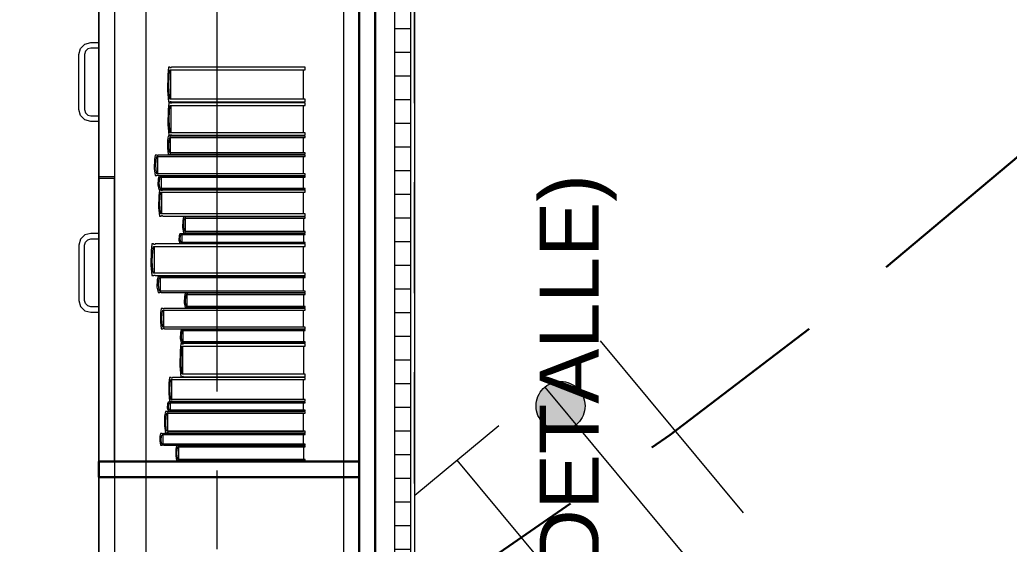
# Model space of a CAD drawing. Header units: inches. Extents: x -19 to 5698, y -728 to 92.
# Drawn here: x 129.57 to 130.823, y 14.856 to 15.521 of the extents above; entities that cross this region are included whole.
import ezdxf

# ---------------------------------------------------------------- set-up
doc = ezdxf.new("R2010")
doc.units = ezdxf.units.IN
doc.header["$MEASUREMENT"] = 0
doc.set_wipeout_variables(frame=1)
for name, pattern in [('HIDDEN', [0.375, 0.25, -0.125]), ('Hidden Line', [0.195611, 0.141111, -0.0545]), ('Punto & Raya', [0.65, 0.5, -0.075, 0, -0.075]), ('RAYITAS', [0.375, 0.25, -0.125]), ('Wipeout_Contour', [1, 0, -1])]:
    doc.linetypes.add(name, pattern=pattern)
doc.layers.get('0').update_dxf_attribs({"color": 61})
for name, color, linetype, lineweight in [('00 conduct tomacorr', 120, 'HIDDEN', 30), ('T-TECHO-E', 150, 'Continuous', 20), ('TOMACORRIENTE', 22, 'RAYITAS', 9)]:
    doc.layers.add(name, color=color, linetype=linetype, lineweight=lineweight)
for name, color, linetype in [('02 _ ARQ _ ALB _ Ejes Generales', 251, 'Continuous'), ('02 _ ARQ _ ZON _ Espacio.3D', 7, 'Continuous'), ('08 _ STR _ EXT _ 09 Vigas', 251, 'Continuous'), ('Acabado - Muros', 7, 'Continuous'), ('Interior - Mobiliario', 7, 'Continuous'), ('Notas - Etiquetas', 7, 'Continuous')]:
    doc.layers.add(name, color=color, linetype=linetype)
doc.styles.add('Estilo_Generado_4', font='swisse.ttf')
doc.dimstyles.new('Estilo_Generado__8', dxfattribs={"dimtxt": 0.18, "dimasz": 0.0912, "dimexe": 0.18, "dimexo": 0.0625, "dimgap": 0, "dimtad": 0, "dimtih": 1, "dimtoh": 1, "dimdec": 4, "dimzin": 0, "dimdsep": 46, "dimcen": 0.09, "dimadec": 0, "dimazin": 0, "dimtfac": 1, "dimtdec": 4, "dimtmove": 0, "dimatfit": 3, "dimldrblk": 'ARROWHEAD_5', "dimfxl": 1, "dimtolj": 1, "dimtzin": 0, "dimarcsym": 0})

# ---------------------------------------------------------------- blocks, each defined once
blk = doc.blocks.new('ARROWHEAD_5')
at = {"linetype": 'Continuous', "lineweight": 0}
blk.add_hatch(color=0, dxfattribs=at).paths.add_polyline_path([(-1, 0.2679), (0, 0), (-1, -0.2679)])
at = {"color": 0, "linetype": 'Continuous', "lineweight": 0}
blk.add_line((0, 0), (-1, 0), dxfattribs=at)
blk = doc.blocks.new('a')
at = {"layer": 'TOMACORRIENTE', "ltscale": 0.05}
h = blk.add_hatch(color=4, dxfattribs=at)
edge = h.paths.add_edge_path()
edge.add_arc((0, 0.0752), 0.02106, 0, 360)
at = {"layer": 'TOMACORRIENTE', "color": 4}
for p, q in [((-0.14553, 0.09625), (-0.0515, 0.09625)), ((-0.09851, 0.09625), (-0.09851, -0.09657)), ((0, 0.09625), (0, -0.09625)), ((0.06232, -0.09625), (0.06232, 0.09625))]:
    blk.add_line(p, q, dxfattribs=at)
blk.add_circle((0, 0.0752), 0.02106, dxfattribs=at)
blk = doc.blocks.new('CABLE 3FACE')
at = {"layer": 'T-TECHO-E', "rotation": 59.94170052614085}
blk.add_blockref('a', (0, 0), dxfattribs=at)

msp = doc.modelspace()

# ---------------------------------------------------------------- linework, layer by layer
at = {"layer": '00 conduct tomacorr'}
msp.add_arc((129.6106, 16.6556), 2.3284, 282.8206, 359.8631, dxfattribs=at)
at = {"layer": '02 _ ARQ _ ZON _ Espacio.3D', "color": 254, "linetype": 'Continuous', "lineweight": 0, "flags": 128}
msp.add_lwpolyline([(122.62, 8.1), (123.07, 8.1), (123.07, 7.7), (124.5795, 7.6999), (124.5795, 7.2), (129.37, 7.2), (129.37, 7.7), (129.57, 7.7), (129.57, 8.1), (130.07, 8.1), (130.07, 16.5), (129.57, 16.5), (129.57, 17.35), (129.37, 17.35), (123.27, 17.35), (123.07, 17.35), (123.07, 16.5), (122.62, 16.5)], close=True, dxfattribs=at)
msp.add_lwpolyline([(136.57, 16.9), (135.97, 16.9), (135.97, 17.35), (130.07, 17.35), (130.07, 16.9), (130.07, 7.7), (130.27, 7.7), (130.27, 7.2), (129.77, 7.2), (129.77, 3.7271), (130.6199, 3.7271), (130.6224, 4.6516), (130.7699, 4.6516), (130.7699, 4.2489), (135.8699, 4.2489), (135.8699, 4.6516), (136.0199, 4.6516), (136.0199, 3.7271), (136.87, 3.7271)], dxfattribs=at)
at = {"layer": 'Interior - Mobiliario', "color": 175, "linetype": 'Continuous', "lineweight": 13}
for p, q in [((129.67, 15.6814), (129.67, 15.3224)), ((129.69, 15.6814), (129.69, 14.2214)), ((129.69, 15.6814), (129.69, 15.3224)), ((130, 14.2214), (130, 15.6814)), ((129.6525, 15.4904), (129.66, 15.4924)), ((129.66, 15.4924), (129.67, 15.4924)), ((129.67, 15.4924), (129.67, 15.4854)), ((129.645, 15.4774), (129.647, 15.4849)), ((129.647, 15.4849), (129.6525, 15.4904)), ((129.6531, 15.4814), (129.652, 15.4774)), ((129.656, 15.4843), (129.6531, 15.4814)), ((129.66, 15.4854), (129.656, 15.4843)), ((129.67, 15.4854), (129.66, 15.4854)), ((129.645, 15.4074), (129.645, 15.4774)), ((129.652, 15.4774), (129.652, 15.4074)), ((129.7584, 15.4611), (129.7574, 15.4515)), ((129.7602, 15.4611), (129.7584, 15.4611)), ((129.7593, 15.451), (129.7601, 15.4576)), ((129.7601, 15.4576), (129.9313, 15.4576)), ((129.7603, 15.461), (129.7602, 15.4611)), ((129.7606, 15.4607), (129.7603, 15.461)), ((129.7608, 15.4605), (129.7606, 15.4607)), ((129.761, 15.4604), (129.7608, 15.4605)), ((129.7613, 15.4604), (129.761, 15.4604)), ((129.761, 15.4576), (129.761, 15.4205)), ((129.7615, 15.4605), (129.7613, 15.4604)), ((129.7618, 15.4607), (129.7615, 15.4605)), ((129.762, 15.4609), (129.7618, 15.4607)), ((129.7622, 15.4611), (129.762, 15.4609)), ((129.9313, 15.4611), (129.7622, 15.4611)), ((129.9296, 15.4205), (129.9296, 15.4576)), ((129.9313, 15.4576), (129.9313, 15.4611)), ((129.7574, 15.4515), (129.7572, 15.4317)), ((129.7589, 15.4374), (129.7593, 15.451)), ((129.7572, 15.4317), (129.7584, 15.417)), ((129.7596, 15.4238), (129.7589, 15.4374)), ((129.7584, 15.417), (129.7602, 15.417)), ((129.7601, 15.4205), (129.7596, 15.4238)), ((129.9313, 15.4205), (129.7601, 15.4205)), ((129.7602, 15.417), (129.7604, 15.4172)), ((129.7604, 15.4172), (129.7606, 15.4175)), ((129.7606, 15.4175), (129.7608, 15.4176)), ((129.7608, 15.4176), (129.7611, 15.4177)), ((129.7611, 15.4177), (129.7614, 15.4177)), ((129.7614, 15.4177), (129.7616, 15.4176)), ((129.7616, 15.4176), (129.7618, 15.4174)), ((129.7618, 15.4174), (129.7621, 15.4171)), ((129.7621, 15.4171), (129.7622, 15.417)), ((129.7622, 15.417), (129.9313, 15.417)), ((129.9313, 15.417), (129.9313, 15.4205)), ((129.647, 15.3999), (129.645, 15.4074)), ((129.652, 15.4074), (129.6531, 15.4034)), ((129.7578, 15.4069), (129.7575, 15.3885)), ((129.7587, 15.416), (129.7578, 15.4069)), ((129.7606, 15.416), (129.7587, 15.416)), ((129.7592, 15.3938), (129.7596, 15.4065)), ((129.7596, 15.4065), (129.7604, 15.4127)), ((129.7604, 15.4127), (129.9313, 15.4127)), ((129.7607, 15.4158), (129.7606, 15.416)), ((129.7609, 15.4156), (129.7607, 15.4158)), ((129.7611, 15.4154), (129.7609, 15.4156)), ((129.7614, 15.4153), (129.7611, 15.4154)), ((129.7613, 15.4127), (129.7613, 15.3781)), ((129.7616, 15.4153), (129.7614, 15.4153)), ((129.7619, 15.4153), (129.7616, 15.4153)), ((129.7621, 15.4155), (129.7619, 15.4153)), ((129.7624, 15.4157), (129.7621, 15.4155)), ((129.7625, 15.416), (129.7624, 15.4157)), ((129.9313, 15.416), (129.7625, 15.416)), ((129.9296, 15.3781), (129.9296, 15.4127)), ((129.9313, 15.4127), (129.9313, 15.416)), ((129.6525, 15.3944), (129.647, 15.3999)), ((129.66, 15.3924), (129.6525, 15.3944)), ((129.6531, 15.4034), (129.656, 15.4005)), ((129.656, 15.4005), (129.66, 15.3994)), ((129.66, 15.3994), (129.67, 15.3994)), ((129.67, 15.3924), (129.66, 15.3924)), ((129.67, 15.3994), (129.67, 15.3924)), ((129.7599, 15.3812), (129.7592, 15.3938)), ((129.7575, 15.3885), (129.7587, 15.3748)), ((129.7604, 15.3781), (129.7599, 15.3812)), ((129.7572, 15.3687), (129.757, 15.3584)), ((129.7581, 15.3738), (129.7572, 15.3687)), ((129.76, 15.3738), (129.7581, 15.3738)), ((129.7586, 15.3614), (129.7591, 15.3685)), ((129.7587, 15.3748), (129.7606, 15.3748)), ((129.7591, 15.3685), (129.7599, 15.372)), ((129.7599, 15.372), (129.9313, 15.372)), ((129.7601, 15.3737), (129.76, 15.3738)), ((129.7603, 15.3736), (129.7601, 15.3737)), ((129.7606, 15.3735), (129.7603, 15.3736)), ((129.9313, 15.3781), (129.7604, 15.3781)), ((129.7606, 15.3748), (129.7607, 15.375)), ((129.7608, 15.3734), (129.7606, 15.3735)), ((129.7607, 15.375), (129.7609, 15.3753)), ((129.7607, 15.372), (129.7607, 15.3526)), ((129.7611, 15.3734), (129.7608, 15.3734)), ((129.7609, 15.3753), (129.7612, 15.3754)), ((129.7613, 15.3735), (129.7611, 15.3734)), ((129.7612, 15.3754), (129.7614, 15.3755)), ((129.7616, 15.3735), (129.7613, 15.3735)), ((129.7614, 15.3755), (129.7617, 15.3755)), ((129.7618, 15.3737), (129.7616, 15.3735)), ((129.7617, 15.3755), (129.7619, 15.3754)), ((129.7619, 15.3738), (129.7618, 15.3737)), ((129.7619, 15.3754), (129.7622, 15.3752)), ((129.9313, 15.3738), (129.7619, 15.3738)), ((129.7622, 15.3752), (129.7624, 15.375)), ((129.7624, 15.375), (129.7625, 15.3748)), ((129.7625, 15.3748), (129.9313, 15.3748)), ((129.9296, 15.3526), (129.9296, 15.372)), ((129.9313, 15.3748), (129.9313, 15.3781)), ((129.9313, 15.372), (129.9313, 15.3738)), ((129.757, 15.3584), (129.7581, 15.3507)), ((129.7593, 15.3543), (129.7586, 15.3614)), ((129.7599, 15.3526), (129.7593, 15.3543)), ((129.7406, 15.3441), (129.7404, 15.3326)), ((129.7416, 15.3497), (129.7406, 15.3441)), ((129.7437, 15.3497), (129.7416, 15.3497)), ((129.7422, 15.3359), (129.7427, 15.3438)), ((129.7427, 15.3438), (129.7435, 15.3477)), ((129.7435, 15.3477), (129.9313, 15.3477)), ((129.7438, 15.3496), (129.7437, 15.3497)), ((129.744, 15.3495), (129.7438, 15.3496)), ((129.7443, 15.3493), (129.744, 15.3495)), ((129.7446, 15.3493), (129.7443, 15.3493)), ((129.7445, 15.3477), (129.7445, 15.326)), ((129.7448, 15.3493), (129.7446, 15.3493)), ((129.7451, 15.3493), (129.7448, 15.3493)), ((129.7454, 15.3494), (129.7451, 15.3493)), ((129.7456, 15.3496), (129.7454, 15.3494)), ((129.7458, 15.3497), (129.7456, 15.3496)), ((129.9313, 15.3497), (129.7458, 15.3497)), ((129.7581, 15.3507), (129.76, 15.3507)), ((129.9313, 15.3526), (129.7599, 15.3526)), ((129.76, 15.3507), (129.7601, 15.3508)), ((129.7601, 15.3508), (129.7604, 15.351)), ((129.7604, 15.351), (129.7606, 15.3511)), ((129.7606, 15.3511), (129.7609, 15.3511)), ((129.7609, 15.3511), (129.7611, 15.3511)), ((129.7611, 15.3511), (129.7614, 15.351)), ((129.7614, 15.351), (129.7616, 15.3509)), ((129.7616, 15.3509), (129.7618, 15.3508)), ((129.7618, 15.3508), (129.7619, 15.3507)), ((129.7619, 15.3507), (129.9313, 15.3507)), ((129.9294, 15.326), (129.9294, 15.3477)), ((129.9313, 15.3507), (129.9313, 15.3526)), ((129.9313, 15.3477), (129.9313, 15.3497)), ((129.7404, 15.3326), (129.7416, 15.324)), ((129.743, 15.328), (129.7422, 15.3359)), ((129.67, 15.3224), (129.69, 15.3224)), ((129.67, 15.3204), (129.69, 15.3204)), ((129.7416, 15.324), (129.7437, 15.324)), ((129.7435, 15.326), (129.743, 15.328)), ((129.9313, 15.326), (129.7435, 15.326)), ((129.7437, 15.324), (129.7438, 15.3241)), ((129.7438, 15.3241), (129.7441, 15.3243)), ((129.7441, 15.3243), (129.7444, 15.3244)), ((129.7444, 15.3244), (129.7446, 15.3244)), ((129.7446, 15.3244), (129.7449, 15.3244)), ((129.7449, 15.3244), (129.7452, 15.3243)), ((129.7452, 15.3193), (129.7449, 15.3118)), ((129.7452, 15.3243), (129.7454, 15.3242)), ((129.7462, 15.323), (129.7452, 15.3193)), ((129.7454, 15.3242), (129.7457, 15.3241)), ((129.7457, 15.3241), (129.7458, 15.324)), ((129.7458, 15.324), (129.9313, 15.324)), ((129.7482, 15.323), (129.7462, 15.323)), ((129.7467, 15.314), (129.7472, 15.3191)), ((129.7472, 15.3191), (129.748, 15.3216)), ((129.748, 15.3216), (129.9313, 15.3216)), ((129.7483, 15.3229), (129.7482, 15.323)), ((129.7485, 15.3228), (129.7483, 15.3229)), ((129.7488, 15.3227), (129.7485, 15.3228)), ((129.749, 15.3227), (129.7488, 15.3227)), ((129.7489, 15.3216), (129.7489, 15.3075)), ((129.7493, 15.3227), (129.749, 15.3227)), ((129.7496, 15.3227), (129.7493, 15.3227)), ((129.7498, 15.3228), (129.7496, 15.3227)), ((129.7501, 15.3229), (129.7498, 15.3228)), ((129.7502, 15.323), (129.7501, 15.3229)), ((129.9313, 15.323), (129.7502, 15.323)), ((129.9295, 15.3075), (129.9295, 15.3216)), ((129.9313, 15.324), (129.9313, 15.326)), ((129.9313, 15.3216), (129.9313, 15.323)), ((129.7449, 15.3118), (129.7462, 15.3062)), ((129.747, 15.3052), (129.746, 15.298)), ((129.7462, 15.3062), (129.7482, 15.3062)), ((129.7475, 15.3088), (129.7467, 15.314)), ((129.749, 15.3052), (129.747, 15.3052)), ((129.748, 15.3075), (129.7475, 15.3088)), ((129.9313, 15.3075), (129.748, 15.3075)), ((129.7482, 15.3062), (129.7483, 15.3063)), ((129.7483, 15.3063), (129.7486, 15.3064)), ((129.7486, 15.3064), (129.7488, 15.3065)), ((129.7488, 15.3065), (129.7491, 15.3065)), ((129.7491, 15.3051), (129.749, 15.3052)), ((129.7491, 15.3065), (129.7494, 15.3065)), ((129.7493, 15.3049), (129.7491, 15.3051)), ((129.7496, 15.3047), (129.7493, 15.3049)), ((129.7494, 15.3065), (129.7496, 15.3064)), ((129.7496, 15.3064), (129.7499, 15.3064)), ((129.7498, 15.3047), (129.7496, 15.3047)), ((129.7501, 15.3047), (129.7498, 15.3047)), ((129.7499, 15.3064), (129.7501, 15.3063)), ((129.7501, 15.3063), (129.7502, 15.3062)), ((129.7504, 15.3047), (129.7501, 15.3047)), ((129.7502, 15.3062), (129.9313, 15.3062)), ((129.7506, 15.3048), (129.7504, 15.3047)), ((129.7509, 15.305), (129.7506, 15.3048)), ((129.751, 15.3052), (129.7509, 15.305)), ((129.9313, 15.3052), (129.751, 15.3052)), ((129.9313, 15.3062), (129.9313, 15.3075)), ((129.9313, 15.3026), (129.9313, 15.3052)), ((129.746, 15.298), (129.7457, 15.2833)), ((129.7475, 15.2876), (129.748, 15.2977)), ((129.748, 15.2977), (129.7488, 15.3026)), ((129.7488, 15.3026), (129.9313, 15.3026)), ((129.7497, 15.3026), (129.7497, 15.275)), ((129.9295, 15.275), (129.9295, 15.3026)), ((129.7457, 15.2833), (129.747, 15.2724)), ((129.7483, 15.2775), (129.7475, 15.2876)), ((129.747, 15.2724), (129.749, 15.2724)), ((129.7488, 15.275), (129.7483, 15.2775)), ((129.9313, 15.275), (129.7488, 15.275)), ((129.749, 15.2724), (129.7491, 15.2726)), ((129.7491, 15.2726), (129.7494, 15.2728)), ((129.7494, 15.2728), (129.7496, 15.2729)), ((129.7496, 15.2729), (129.7499, 15.273)), ((129.7499, 15.273), (129.7502, 15.2729)), ((129.7502, 15.2729), (129.7504, 15.2729)), ((129.7504, 15.2729), (129.7507, 15.2727)), ((129.7507, 15.2727), (129.7509, 15.2725)), ((129.7509, 15.2725), (129.751, 15.2724)), ((129.751, 15.2724), (129.9313, 15.2724)), ((129.7764, 15.2669), (129.7762, 15.2578)), ((129.7772, 15.2714), (129.7764, 15.2669)), ((129.7789, 15.2714), (129.7772, 15.2714)), ((129.7777, 15.2605), (129.778, 15.2667)), ((129.778, 15.2667), (129.7788, 15.2698)), ((129.7788, 15.2698), (129.9313, 15.2698)), ((129.779, 15.2713), (129.7789, 15.2714)), ((129.7792, 15.2712), (129.779, 15.2713)), ((129.7794, 15.2711), (129.7792, 15.2712)), ((129.7796, 15.2711), (129.7794, 15.2711)), ((129.7795, 15.2698), (129.7795, 15.2527)), ((129.7798, 15.2711), (129.7796, 15.2711)), ((129.7801, 15.2711), (129.7798, 15.2711)), ((129.7803, 15.2712), (129.7801, 15.2711)), ((129.7805, 15.2713), (129.7803, 15.2712)), ((129.7806, 15.2714), (129.7805, 15.2713)), ((129.9313, 15.2714), (129.7806, 15.2714)), ((129.9298, 15.2527), (129.9298, 15.2698)), ((129.9313, 15.2724), (129.9313, 15.275)), ((129.9313, 15.2698), (129.9313, 15.2714)), ((129.7762, 15.2578), (129.7772, 15.251)), ((129.7783, 15.2542), (129.7777, 15.2605)), ((129.7788, 15.2527), (129.7783, 15.2542)), ((129.647, 15.2429), (129.645, 15.2354)), ((129.6525, 15.2484), (129.647, 15.2429)), ((129.66, 15.2504), (129.6525, 15.2484)), ((129.6531, 15.2394), (129.656, 15.2423)), ((129.656, 15.2423), (129.66, 15.2434)), ((129.67, 15.2504), (129.66, 15.2504)), ((129.66, 15.2434), (129.67, 15.2434)), ((129.67, 15.2434), (129.67, 15.2504)), ((129.7718, 15.2474), (129.7716, 15.242)), ((129.7716, 15.242), (129.7727, 15.238)), ((129.7727, 15.25), (129.7718, 15.2474)), ((129.7744, 15.25), (129.7727, 15.25)), ((129.7732, 15.2436), (129.7736, 15.2473)), ((129.7738, 15.2399), (129.7732, 15.2436)), ((129.7736, 15.2473), (129.7743, 15.2491)), ((129.7743, 15.2491), (129.9313, 15.2491)), ((129.7745, 15.25), (129.7744, 15.25)), ((129.7747, 15.2499), (129.7745, 15.25)), ((129.7749, 15.2499), (129.7747, 15.2499)), ((129.7752, 15.2498), (129.7749, 15.2499)), ((129.7751, 15.2491), (129.7751, 15.239)), ((129.7754, 15.2498), (129.7752, 15.2498)), ((129.7756, 15.2498), (129.7754, 15.2498)), ((129.7758, 15.2499), (129.7756, 15.2498)), ((129.776, 15.25), (129.7758, 15.2499)), ((129.7762, 15.25), (129.776, 15.25)), ((129.9313, 15.25), (129.7762, 15.25)), ((129.7772, 15.251), (129.7789, 15.251)), ((129.9313, 15.2527), (129.7788, 15.2527)), ((129.7789, 15.251), (129.779, 15.2511)), ((129.779, 15.2511), (129.7792, 15.2513)), ((129.7792, 15.2513), (129.7794, 15.2513)), ((129.7794, 15.2513), (129.7797, 15.2514)), ((129.7797, 15.2514), (129.7799, 15.2514)), ((129.7799, 15.2514), (129.7801, 15.2513)), ((129.7801, 15.2513), (129.7803, 15.2512)), ((129.7803, 15.2512), (129.7805, 15.2511)), ((129.7805, 15.2511), (129.7806, 15.251)), ((129.7806, 15.251), (129.9313, 15.251)), ((129.9297, 15.239), (129.9297, 15.2491)), ((129.9313, 15.251), (129.9313, 15.2527)), ((129.9313, 15.2491), (129.9313, 15.25)), ((129.645, 15.2354), (129.645, 15.1654)), ((129.652, 15.2354), (129.6531, 15.2394)), ((129.652, 15.1654), (129.652, 15.2354)), ((129.7373, 15.237), (129.7363, 15.2282)), ((129.7394, 15.237), (129.7373, 15.237)), ((129.7384, 15.2278), (129.7393, 15.2338)), ((129.7393, 15.2338), (129.9313, 15.2338)), ((129.7395, 15.2368), (129.7394, 15.237)), ((129.7398, 15.2366), (129.7395, 15.2368)), ((129.74, 15.2364), (129.7398, 15.2366)), ((129.7403, 15.2363), (129.74, 15.2364)), ((129.7402, 15.2338), (129.7402, 15.2001)), ((129.7406, 15.2363), (129.7403, 15.2363)), ((129.7409, 15.2364), (129.7406, 15.2363)), ((129.7412, 15.2365), (129.7409, 15.2364)), ((129.7414, 15.2368), (129.7412, 15.2365)), ((129.7416, 15.237), (129.7414, 15.2368)), ((129.9313, 15.237), (129.7416, 15.237)), ((129.7727, 15.238), (129.7744, 15.238)), ((129.7743, 15.239), (129.7738, 15.2399)), ((129.9313, 15.239), (129.7743, 15.239)), ((129.7744, 15.238), (129.7746, 15.2381)), ((129.7746, 15.2381), (129.7748, 15.2381)), ((129.7748, 15.2381), (129.775, 15.2382)), ((129.775, 15.2382), (129.7752, 15.2382)), ((129.7752, 15.2382), (129.7754, 15.2382)), ((129.7754, 15.2382), (129.7757, 15.2382)), ((129.7757, 15.2382), (129.7759, 15.2381)), ((129.7759, 15.2381), (129.7761, 15.238)), ((129.7761, 15.238), (129.7762, 15.238)), ((129.7762, 15.238), (129.9313, 15.238)), ((129.9294, 15.2001), (129.9294, 15.2338)), ((129.9313, 15.238), (129.9313, 15.239)), ((129.9313, 15.2338), (129.9313, 15.237)), ((129.7363, 15.2282), (129.736, 15.2103)), ((129.7379, 15.2155), (129.7384, 15.2278)), ((129.736, 15.2103), (129.7373, 15.1969)), ((129.7387, 15.2032), (129.7379, 15.2155)), ((129.7373, 15.1969), (129.7394, 15.1969)), ((129.7393, 15.2001), (129.7387, 15.2032)), ((129.9313, 15.2001), (129.7393, 15.2001)), ((129.7394, 15.1969), (129.7396, 15.1971)), ((129.7396, 15.1971), (129.7398, 15.1974)), ((129.7398, 15.1974), (129.7401, 15.1975)), ((129.7401, 15.1975), (129.7404, 15.1976)), ((129.7404, 15.1976), (129.7407, 15.1976)), ((129.7407, 15.1976), (129.741, 15.1975)), ((129.741, 15.1975), (129.7412, 15.1973)), ((129.7412, 15.1973), (129.7415, 15.1971)), ((129.7415, 15.1971), (129.7416, 15.1969)), ((129.7416, 15.1969), (129.9313, 15.1969)), ((129.7441, 15.1914), (129.7438, 15.1823)), ((129.7451, 15.1959), (129.7441, 15.1914)), ((129.7471, 15.1959), (129.7451, 15.1959)), ((129.7456, 15.1849), (129.7461, 15.1912)), ((129.7461, 15.1912), (129.7469, 15.1943)), ((129.7469, 15.1943), (129.9313, 15.1943)), ((129.7472, 15.1959), (129.7471, 15.1959)), ((129.7474, 15.1957), (129.7472, 15.1959)), ((129.7477, 15.1956), (129.7474, 15.1957)), ((129.748, 15.1956), (129.7477, 15.1956)), ((129.7479, 15.1943), (129.7479, 15.1771)), ((129.7482, 15.1956), (129.748, 15.1956)), ((129.7485, 15.1956), (129.7482, 15.1956)), ((129.7488, 15.1957), (129.7485, 15.1956)), ((129.749, 15.1958), (129.7488, 15.1957)), ((129.7492, 15.1959), (129.749, 15.1958)), ((129.9313, 15.1959), (129.7492, 15.1959)), ((129.9295, 15.1771), (129.9295, 15.1943)), ((129.9313, 15.1969), (129.9313, 15.2001)), ((129.9313, 15.1943), (129.9313, 15.1959)), ((129.7438, 15.1823), (129.7451, 15.1755)), ((129.7464, 15.1787), (129.7456, 15.1849)), ((129.7469, 15.1771), (129.7464, 15.1787)), ((129.7451, 15.1755), (129.7471, 15.1755)), ((129.9313, 15.1771), (129.7469, 15.1771)), ((129.7471, 15.1755), (129.7473, 15.1756)), ((129.7473, 15.1756), (129.7475, 15.1757)), ((129.7475, 15.1757), (129.7478, 15.1758)), ((129.7478, 15.1758), (129.748, 15.1758)), ((129.748, 15.1758), (129.7483, 15.1758)), ((129.7483, 15.1758), (129.7486, 15.1758)), ((129.7486, 15.1758), (129.7488, 15.1757)), ((129.7488, 15.1757), (129.7491, 15.1756)), ((129.7491, 15.1756), (129.7492, 15.1755)), ((129.7492, 15.1755), (129.9313, 15.1755)), ((129.7785, 15.1705), (129.7784, 15.1624)), ((129.7794, 15.1745), (129.7785, 15.1705)), ((129.781, 15.1745), (129.7794, 15.1745)), ((129.7798, 15.1647), (129.7802, 15.1703)), ((129.7802, 15.1703), (129.7809, 15.173)), ((129.7809, 15.173), (129.9313, 15.173)), ((129.7811, 15.1744), (129.781, 15.1745)), ((129.7813, 15.1743), (129.7811, 15.1744)), ((129.7815, 15.1742), (129.7813, 15.1743)), ((129.7817, 15.1742), (129.7815, 15.1742)), ((129.782, 15.1742), (129.7817, 15.1742)), ((129.7817, 15.173), (129.7817, 15.1577)), ((129.7822, 15.1742), (129.782, 15.1742)), ((129.7824, 15.1743), (129.7822, 15.1742)), ((129.7826, 15.1744), (129.7824, 15.1743)), ((129.7827, 15.1745), (129.7826, 15.1744)), ((129.9313, 15.1745), (129.7827, 15.1745)), ((129.9298, 15.1577), (129.9298, 15.173)), ((129.9313, 15.1755), (129.9313, 15.1771)), ((129.9313, 15.173), (129.9313, 15.1745)), ((129.645, 15.1654), (129.647, 15.1579)), ((129.647, 15.1579), (129.6525, 15.1524)), ((129.6531, 15.1614), (129.652, 15.1654)), ((129.656, 15.1585), (129.6531, 15.1614)), ((129.66, 15.1574), (129.656, 15.1585)), ((129.67, 15.1574), (129.66, 15.1574)), ((129.67, 15.1504), (129.67, 15.1574)), ((129.7493, 15.1553), (129.7483, 15.1497)), ((129.7513, 15.1553), (129.7493, 15.1553)), ((129.7514, 15.1552), (129.7513, 15.1553)), ((129.7516, 15.155), (129.7514, 15.1552)), ((129.7519, 15.1549), (129.7516, 15.155)), ((129.7522, 15.1549), (129.7519, 15.1549)), ((129.7524, 15.1549), (129.7522, 15.1549)), ((129.7527, 15.1549), (129.7524, 15.1549)), ((129.7529, 15.155), (129.7527, 15.1549)), ((129.7532, 15.1552), (129.7529, 15.155)), ((129.7533, 15.1553), (129.7532, 15.1552)), ((129.9313, 15.1553), (129.7533, 15.1553)), ((129.7784, 15.1624), (129.7794, 15.1563)), ((129.7794, 15.1563), (129.781, 15.1563)), ((129.7804, 15.1591), (129.7798, 15.1647)), ((129.7809, 15.1577), (129.7804, 15.1591)), ((129.9313, 15.1577), (129.7809, 15.1577)), ((129.781, 15.1563), (129.7811, 15.1564)), ((129.7811, 15.1564), (129.7813, 15.1565)), ((129.7813, 15.1565), (129.7816, 15.1566)), ((129.7816, 15.1566), (129.7818, 15.1566)), ((129.7818, 15.1566), (129.782, 15.1566)), ((129.782, 15.1566), (129.7822, 15.1565)), ((129.7822, 15.1565), (129.7824, 15.1565)), ((129.7824, 15.1565), (129.7826, 15.1564)), ((129.7826, 15.1564), (129.7827, 15.1563)), ((129.7827, 15.1563), (129.9313, 15.1563)), ((129.9313, 15.1563), (129.9313, 15.1577)), ((129.9313, 15.1532), (129.9313, 15.1553)), ((129.6525, 15.1524), (129.66, 15.1504)), ((129.66, 15.1504), (129.67, 15.1504)), ((129.7483, 15.1497), (129.7481, 15.1382)), ((129.7499, 15.1415), (129.7503, 15.1494)), ((129.7506, 15.1336), (129.7499, 15.1415)), ((129.7503, 15.1494), (129.7512, 15.1532)), ((129.7512, 15.1532), (129.9313, 15.1532)), ((129.7521, 15.1532), (129.7521, 15.1317)), ((129.9295, 15.1317), (129.9295, 15.1532)), ((129.7481, 15.1382), (129.7493, 15.1296)), ((129.7493, 15.1296), (129.7513, 15.1296)), ((129.7512, 15.1317), (129.7506, 15.1336)), ((129.9313, 15.1317), (129.7512, 15.1317)), ((129.7513, 15.1296), (129.7515, 15.1298)), ((129.7515, 15.1298), (129.7517, 15.1299)), ((129.7517, 15.1299), (129.752, 15.13)), ((129.752, 15.13), (129.7522, 15.1301)), ((129.7522, 15.1301), (129.7525, 15.1301)), ((129.7525, 15.1301), (129.7528, 15.13)), ((129.7528, 15.13), (129.753, 15.1299)), ((129.753, 15.1299), (129.7532, 15.1297)), ((129.7532, 15.1297), (129.7533, 15.1296)), ((129.7533, 15.1296), (129.9313, 15.1296)), ((129.7743, 15.1286), (129.7734, 15.1249)), ((129.776, 15.1286), (129.7743, 15.1286)), ((129.7761, 15.1286), (129.776, 15.1286)), ((129.7763, 15.1285), (129.7761, 15.1286)), ((129.7765, 15.1284), (129.7763, 15.1285)), ((129.7767, 15.1284), (129.7765, 15.1284)), ((129.7769, 15.1284), (129.7767, 15.1284)), ((129.7772, 15.1284), (129.7769, 15.1284)), ((129.7774, 15.1284), (129.7772, 15.1284)), ((129.7776, 15.1285), (129.7774, 15.1284)), ((129.7777, 15.1286), (129.7776, 15.1285)), ((129.9313, 15.1286), (129.7777, 15.1286)), ((129.9313, 15.1296), (129.9313, 15.1317)), ((129.9313, 15.1273), (129.9313, 15.1286)), ((129.7734, 15.1249), (129.7732, 15.1173)), ((129.7732, 15.1173), (129.7743, 15.1117)), ((129.7747, 15.1195), (129.7751, 15.1247)), ((129.7754, 15.1143), (129.7747, 15.1195)), ((129.7751, 15.1247), (129.7758, 15.1273)), ((129.7758, 15.1273), (129.9313, 15.1273)), ((129.7766, 15.1273), (129.7766, 15.113)), ((129.9298, 15.113), (129.9298, 15.1273)), ((129.7739, 15.1107), (129.773, 15.1014)), ((129.7756, 15.1107), (129.7739, 15.1107)), ((129.7743, 15.1117), (129.776, 15.1117)), ((129.7747, 15.101), (129.7755, 15.1073)), ((129.7758, 15.113), (129.7754, 15.1143)), ((129.7755, 15.1073), (129.9313, 15.1073)), ((129.7757, 15.1105), (129.7756, 15.1107)), ((129.7759, 15.1102), (129.7757, 15.1105)), ((129.9313, 15.113), (129.7758, 15.113)), ((129.7761, 15.1101), (129.7759, 15.1102)), ((129.776, 15.1117), (129.7761, 15.1117)), ((129.7761, 15.1117), (129.7763, 15.1118)), ((129.7763, 15.11), (129.7761, 15.1101)), ((129.7762, 15.1073), (129.7762, 15.0718)), ((129.7763, 15.1118), (129.7765, 15.1119)), ((129.7766, 15.11), (129.7763, 15.11)), ((129.7765, 15.1119), (129.7768, 15.1119)), ((129.7768, 15.11), (129.7766, 15.11)), ((129.7768, 15.1119), (129.777, 15.1119)), ((129.777, 15.1102), (129.7768, 15.11)), ((129.777, 15.1119), (129.7772, 15.1119)), ((129.7772, 15.1104), (129.777, 15.1102)), ((129.7772, 15.1119), (129.7774, 15.1118)), ((129.7773, 15.1107), (129.7772, 15.1104)), ((129.9313, 15.1107), (129.7773, 15.1107)), ((129.7774, 15.1118), (129.7776, 15.1117)), ((129.7776, 15.1117), (129.7777, 15.1117)), ((129.7777, 15.1117), (129.9313, 15.1117)), ((129.9298, 15.0718), (129.9298, 15.1073)), ((129.9313, 15.1117), (129.9313, 15.113)), ((129.9313, 15.1073), (129.9313, 15.1107)), ((129.773, 15.1014), (129.7728, 15.0825)), ((129.7743, 15.088), (129.7747, 15.101)), ((129.7728, 15.0825), (129.7739, 15.0685)), ((129.775, 15.075), (129.7743, 15.088)), ((129.7597, 15.0675), (129.7588, 15.0609)), ((129.7616, 15.0675), (129.7597, 15.0675)), ((129.7617, 15.0673), (129.7616, 15.0675)), ((129.7619, 15.0672), (129.7617, 15.0673)), ((129.7621, 15.067), (129.7619, 15.0672)), ((129.7624, 15.067), (129.7621, 15.067)), ((129.7626, 15.067), (129.7624, 15.067)), ((129.7629, 15.067), (129.7626, 15.067)), ((129.7631, 15.0671), (129.7629, 15.067)), ((129.7634, 15.0673), (129.7631, 15.0671)), ((129.7635, 15.0675), (129.7634, 15.0673)), ((129.9313, 15.0675), (129.7635, 15.0675)), ((129.7739, 15.0685), (129.7756, 15.0685)), ((129.7755, 15.0718), (129.775, 15.075)), ((129.9313, 15.0718), (129.7755, 15.0718)), ((129.7756, 15.0685), (129.7757, 15.0687)), ((129.7757, 15.0687), (129.7759, 15.0689)), ((129.7759, 15.0689), (129.7761, 15.0691)), ((129.7761, 15.0691), (129.7764, 15.0692)), ((129.7764, 15.0692), (129.7766, 15.0692)), ((129.7766, 15.0692), (129.7768, 15.0691)), ((129.7768, 15.0691), (129.7771, 15.0689)), ((129.7771, 15.0689), (129.7773, 15.0686)), ((129.7773, 15.0686), (129.7773, 15.0685)), ((129.7773, 15.0685), (129.9313, 15.0685)), ((129.9313, 15.0685), (129.9313, 15.0718)), ((129.9313, 15.0651), (129.9313, 15.0675)), ((129.7588, 15.0609), (129.7586, 15.0476)), ((129.7602, 15.0514), (129.7607, 15.0606)), ((129.7607, 15.0606), (129.7614, 15.0651)), ((129.7614, 15.0651), (129.9313, 15.0651)), ((129.7623, 15.0651), (129.7623, 15.04)), ((129.9296, 15.04), (129.9296, 15.0651)), ((129.7586, 15.0476), (129.7597, 15.0376)), ((129.7609, 15.0423), (129.7602, 15.0514)), ((129.7614, 15.04), (129.7609, 15.0423)), ((129.7571, 15.0342), (129.7569, 15.0292)), ((129.7569, 15.0292), (129.7581, 15.0255)), ((129.7581, 15.0366), (129.7571, 15.0342)), ((129.7599, 15.0366), (129.7581, 15.0366)), ((129.7585, 15.0307), (129.759, 15.0341)), ((129.7593, 15.0272), (129.7585, 15.0307)), ((129.759, 15.0341), (129.7598, 15.0357)), ((129.7597, 15.0376), (129.7616, 15.0376)), ((129.7598, 15.0357), (129.9313, 15.0357)), ((129.76, 15.0366), (129.7599, 15.0366)), ((129.7603, 15.0365), (129.76, 15.0366)), ((129.7605, 15.0365), (129.7603, 15.0365)), ((129.7607, 15.0364), (129.7605, 15.0365)), ((129.761, 15.0364), (129.7607, 15.0364)), ((129.7607, 15.0357), (129.7607, 15.0264)), ((129.7612, 15.0365), (129.761, 15.0364)), ((129.7615, 15.0365), (129.7612, 15.0365)), ((129.9313, 15.04), (129.7614, 15.04)), ((129.7617, 15.0366), (129.7615, 15.0365)), ((129.7616, 15.0376), (129.7617, 15.0378)), ((129.7617, 15.0378), (129.762, 15.038)), ((129.7619, 15.0366), (129.7617, 15.0366)), ((129.9313, 15.0366), (129.7619, 15.0366)), ((129.762, 15.038), (129.7622, 15.0381)), ((129.7622, 15.0381), (129.7624, 15.0381)), ((129.7624, 15.0381), (129.7627, 15.0381)), ((129.7627, 15.0381), (129.7629, 15.0381)), ((129.7629, 15.0381), (129.7632, 15.0379)), ((129.7632, 15.0379), (129.7634, 15.0377)), ((129.7634, 15.0377), (129.7635, 15.0376)), ((129.7635, 15.0376), (129.9313, 15.0376)), ((129.9296, 15.0264), (129.9296, 15.0357)), ((129.9313, 15.0376), (129.9313, 15.04)), ((129.9313, 15.0357), (129.9313, 15.0366)), ((129.7534, 15.0186), (129.7532, 15.0066)), ((129.7544, 15.0245), (129.7534, 15.0186)), ((129.7563, 15.0245), (129.7544, 15.0245)), ((129.7549, 15.01), (129.7554, 15.0183)), ((129.7554, 15.0183), (129.7562, 15.0224)), ((129.7562, 15.0224), (129.9313, 15.0224)), ((129.7564, 15.0244), (129.7563, 15.0245)), ((129.7567, 15.0242), (129.7564, 15.0244)), ((129.7569, 15.0241), (129.7567, 15.0242)), ((129.7571, 15.0241), (129.7569, 15.0241)), ((129.7574, 15.0241), (129.7571, 15.0241)), ((129.9296, 15.0224), (129.7571, 15.0224)), ((129.7571, 15.0224), (129.7571, 14.9997)), ((129.7577, 15.0241), (129.7574, 15.0241)), ((129.7579, 15.0242), (129.7577, 15.0241)), ((129.7581, 15.0244), (129.7579, 15.0242)), ((129.7581, 15.0255), (129.7599, 15.0255)), ((129.7583, 15.0245), (129.7581, 15.0244)), ((129.9313, 15.0245), (129.7583, 15.0245)), ((129.7598, 15.0264), (129.7593, 15.0272)), ((129.9313, 15.0264), (129.7598, 15.0264)), ((129.7599, 15.0255), (129.7601, 15.0256)), ((129.7601, 15.0256), (129.7603, 15.0256)), ((129.7603, 15.0256), (129.7605, 15.0257)), ((129.7605, 15.0257), (129.7608, 15.0257)), ((129.7608, 15.0257), (129.7611, 15.0257)), ((129.7611, 15.0257), (129.7613, 15.0257)), ((129.7613, 15.0257), (129.7615, 15.0256)), ((129.7615, 15.0256), (129.7618, 15.0256)), ((129.7618, 15.0256), (129.7619, 15.0255)), ((129.7619, 15.0255), (129.9313, 15.0255)), ((129.9296, 14.9997), (129.9296, 15.0224)), ((129.9313, 15.0255), (129.9313, 15.0264)), ((129.9313, 15.0224), (129.9313, 15.0245)), ((129.7532, 15.0066), (129.7544, 14.9976)), ((129.7556, 15.0018), (129.7549, 15.01)), ((129.7474, 14.9934), (129.7472, 14.9869)), ((129.7484, 14.9966), (129.7474, 14.9934)), ((129.7504, 14.9966), (129.7484, 14.9966)), ((129.7489, 14.9888), (129.7494, 14.9932)), ((129.7494, 14.9932), (129.7502, 14.9954)), ((129.7502, 14.9954), (129.9313, 14.9954)), ((129.7505, 14.9965), (129.7504, 14.9966)), ((129.7507, 14.9964), (129.7505, 14.9965)), ((129.751, 14.9964), (129.7507, 14.9964)), ((129.7512, 14.9963), (129.751, 14.9964)), ((129.7511, 14.9954), (129.7511, 14.9832)), ((129.7515, 14.9963), (129.7512, 14.9963)), ((129.7518, 14.9964), (129.7515, 14.9963)), ((129.752, 14.9964), (129.7518, 14.9964)), ((129.7523, 14.9965), (129.752, 14.9964)), ((129.7524, 14.9966), (129.7523, 14.9965)), ((129.9313, 14.9966), (129.7524, 14.9966)), ((129.7544, 14.9976), (129.7563, 14.9976)), ((129.7562, 14.9997), (129.7556, 15.0018)), ((129.9313, 14.9997), (129.7562, 14.9997)), ((129.7563, 14.9976), (129.7565, 14.9977)), ((129.7565, 14.9977), (129.7567, 14.9979)), ((129.7567, 14.9979), (129.7569, 14.998)), ((129.7569, 14.998), (129.7572, 14.998)), ((129.7571, 14.9997), (129.9296, 14.9997)), ((129.7572, 14.998), (129.7575, 14.998)), ((129.7575, 14.998), (129.7577, 14.998)), ((129.7577, 14.998), (129.758, 14.9979)), ((129.758, 14.9979), (129.7582, 14.9977)), ((129.7582, 14.9977), (129.7583, 14.9976)), ((129.7583, 14.9976), (129.9313, 14.9976)), ((129.9295, 14.9832), (129.9295, 14.9954)), ((129.9313, 14.9976), (129.9313, 14.9997)), ((129.9313, 14.9954), (129.9313, 14.9966)), ((129.7472, 14.9869), (129.7484, 14.9821)), ((129.7484, 14.9821), (129.7504, 14.9821)), ((129.7497, 14.9843), (129.7489, 14.9888)), ((129.7502, 14.9832), (129.7497, 14.9843)), ((129.9313, 14.9832), (129.7502, 14.9832)), ((129.7504, 14.9821), (129.7505, 14.9821)), ((129.7505, 14.9821), (129.7508, 14.9822)), ((129.7508, 14.9822), (129.751, 14.9823)), ((129.751, 14.9823), (129.7513, 14.9823)), ((129.7513, 14.9823), (129.7516, 14.9823)), ((129.7516, 14.9823), (129.7518, 14.9823)), ((129.7518, 14.9823), (129.7521, 14.9822)), ((129.7521, 14.9822), (129.7523, 14.9821)), ((129.7523, 14.9821), (129.7524, 14.9821)), ((129.7524, 14.9821), (129.9313, 14.9821)), ((129.7686, 14.9811), (129.7678, 14.977)), ((129.7704, 14.9811), (129.7686, 14.9811)), ((129.7695, 14.9768), (129.7703, 14.9796)), ((129.7703, 14.9796), (129.9313, 14.9796)), ((129.7705, 14.981), (129.7704, 14.9811)), ((129.7707, 14.9809), (129.7705, 14.981)), ((129.7709, 14.9808), (129.7707, 14.9809)), ((129.7712, 14.9808), (129.7709, 14.9808)), ((129.7714, 14.9808), (129.7712, 14.9808)), ((129.7716, 14.9808), (129.7714, 14.9808)), ((129.7719, 14.9809), (129.7716, 14.9808)), ((129.7721, 14.981), (129.7719, 14.9809)), ((129.7722, 14.9811), (129.7721, 14.981)), ((129.9313, 14.9811), (129.7722, 14.9811)), ((129.9313, 14.9821), (129.9313, 14.9832)), ((129.9313, 14.9796), (129.9313, 14.9811)), ((129.7678, 14.977), (129.7676, 14.9686)), ((129.7691, 14.971), (129.7695, 14.9768))]:
    msp.add_line(p, q, dxfattribs=at)

# ---------------------------------------------------------------- texts
at = {"layer": 'Notas - Etiquetas', "color": 171, "linetype": 'Continuous', "lineweight": 13, "insert": (130.2772, 13.55), "char_height": 0.075, "attachment_point": 4, "rotation": 90, "style": 'Estilo_Generado_4'}
msp.add_mtext('\\A1;{\\pql;\\fSwis721 Ex BT|b0|i0|c0|p34;TABIQUERIA FIJA 2 (VER DETALLE)\\fSwis721 Ex BT|b0|i0|c0|p34; }', dxfattribs=at)

# ---------------------------------------------------------------- next in the draw order: wipeouts: each hides what was drawn before it
at = {"color": 254, "linetype": 'Wipeout_Contour', "lineweight": 0, "ltscale": 5050.731653}
msp.add_wipeout([(130.02, 16.4), (130.02, 14.5), (130.037, 14.5), (130.037, 14.5165), (130.07, 14.5165), (130.07, 16.4)], dxfattribs=at).dxf.layer = 'Acabado - Muros'
at = {"color": 254, "linetype": 'Wipeout_Contour', "lineweight": 0, "ltscale": 3366.107876}
msp.add_wipeout([(129.67, 14.9614), (129.67, 14.9414), (130, 14.9414), (130, 14.9614)], dxfattribs=at).dxf.layer = 'Interior - Mobiliario'

# ---------------------------------------------------------------- next in the draw order: linework, layer by layer
at = {"layer": '02 _ ARQ _ ALB _ Ejes Generales', "color": 251, "linetype": 'Punto & Raya', "lineweight": 13, "true_color": 0x636466}
msp.add_line((129.82, 3.05), (129.82, 44.9), dxfattribs=at)
at = {"layer": 'Acabado - Muros', "color": 251, "linetype": 'Continuous', "lineweight": 13, "flags": 128}
for points in [[(130.02, 16.4), (130.02, 14.5), (130.02, 12.35)], [(130.07, 16.4), (130.07, 14.5165)]]:
    msp.add_lwpolyline(points, dxfattribs=at)
at = {"layer": 'Interior - Mobiliario', "color": 175, "linetype": 'Continuous', "lineweight": 13}
for p, q in [((129.67, 14.2014), (129.67, 15.7014)), ((129.67, 15.6814), (129.67, 14.2214)), ((129.67, 15.6814), (129.67, 14.2214)), ((129.69, 15.6814), (129.69, 14.2214)), ((129.69, 15.6814), (129.69, 14.2214)), ((129.69, 15.6614), (129.69, 14.2414)), ((129.73, 14.2414), (129.73, 15.6614)), ((129.98, 15.6614), (129.98, 14.2414)), ((129.67, 14.9614), (129.67, 15.3204)), ((129.69, 14.9614), (129.69, 15.3204)), ((129.7711, 14.9796), (129.7711, 14.9639)), ((129.9297, 14.9639), (129.9297, 14.9796)), ((129.7676, 14.9686), (129.7686, 14.9624)), ((129.7698, 14.9653), (129.7691, 14.971)), ((129.7703, 14.9639), (129.7698, 14.9653)), ((130, 14.9614), (129.67, 14.9614)), ((129.67, 14.9614), (129.67, 14.9414)), ((129.67, 14.9614), (129.67, 14.9414)), ((129.67, 14.9614), (129.69, 14.9614)), ((129.7686, 14.9624), (129.7704, 14.9624)), ((129.9313, 14.9639), (129.7703, 14.9639)), ((129.7704, 14.9624), (129.7705, 14.9625)), ((129.7705, 14.9625), (129.7708, 14.9626)), ((129.7708, 14.9626), (129.771, 14.9627)), ((129.771, 14.9627), (129.7712, 14.9627)), ((129.7712, 14.9627), (129.7715, 14.9627)), ((129.7715, 14.9627), (129.7717, 14.9627)), ((129.7717, 14.9627), (129.7719, 14.9626)), ((129.7719, 14.9626), (129.7721, 14.9625)), ((129.7721, 14.9625), (129.7722, 14.9624)), ((129.7722, 14.9624), (129.9313, 14.9624)), ((129.9313, 14.9624), (129.9313, 14.9639)), ((130, 14.9414), (130, 14.9614)), ((129.67, 14.9414), (130, 14.9414)), ((129.67, 14.9414), (129.67, 14.5824)), ((129.67, 14.9414), (129.69, 14.9414)), ((129.69, 14.9414), (129.69, 14.5824))]:
    msp.add_line(p, q, dxfattribs=at)
at = {"layer": 'Interior - Mobiliario', "color": 175, "linetype": 'Continuous', "lineweight": 30}
for p, q in [((129.67, 14.9614), (130, 14.9614)), ((129.67, 14.9414), (129.67, 14.9614)), ((130, 14.9414), (130, 14.9614)), ((129.67, 14.9414), (130, 14.9414))]:
    msp.add_line(p, q, dxfattribs=at)

# ---------------------------------------------------------------- next in the draw order: wipeouts: each hides what was drawn before it
at = {"color": 254, "linetype": 'Wipeout_Contour', "lineweight": 0, "ltscale": 3367.026507}
msp.add_wipeout([(130.065, 14.5165), (130.065, 16.4), (130.045, 16.4), (130.045, 14.5165)], dxfattribs=at).dxf.layer = 'Acabado - Muros'
at = {"color": 254, "linetype": 'Wipeout_Contour', "lineweight": 0, "ltscale": 3366.809007}
msp.add_wipeout([(130, 15.6814), (130, 14.2214), (130.02, 14.2214), (130.02, 15.6814)], dxfattribs=at).dxf.layer = 'Interior - Mobiliario'

# ---------------------------------------------------------------- next in the draw order: hatches: boundary and pattern name
at = {"layer": 'Acabado - Muros', "linetype": 'Continuous', "lineweight": 0}
h = msp.add_hatch(dxfattribs=at)
h.set_pattern_fill('CONTRACHAPADO_0002', color=254, style=0, pattern_type=2)
h.set_pattern_definition([(0, (92.500015, 6e-09), (0, 0.030000001), [])])
h.paths.add_polyline_path([(130.065, 14.5165), (130.065, 16.4), (130.045, 16.4), (130.045, 14.5165)])

# ---------------------------------------------------------------- next in the draw order: linework, layer by layer
at = {"layer": '00 conduct tomacorr'}
msp.add_arc((126.9109, 19.7959), 5.9312, 283.94927, 327.96734, dxfattribs=at)
at = {"layer": '08 _ STR _ EXT _ 09 Vigas', "color": 251, "linetype": 'Hidden Line', "lineweight": 13, "true_color": 0x636466}
msp.add_line((130.07, 7.7), (130.07, 16.9), dxfattribs=at)
at = {"layer": 'Acabado - Muros', "color": 7, "linetype": 'Continuous', "lineweight": 13, "flags": 128}
msp.add_lwpolyline([(130.065, 14.5165), (130.045, 14.5165), (130.045, 16.4), (130.065, 16.4)], close=True, dxfattribs=at)
at = {"layer": 'Interior - Mobiliario', "color": 175, "linetype": 'Continuous', "lineweight": 13}
for p, q in [((130.02, 15.7014), (130.02, 14.2014)), ((130, 15.6814), (130, 14.2214)), ((130, 14.2214), (130, 15.6814)), ((130, 14.2214), (130, 15.6814)), ((130, 14.2214), (130, 15.6814)), ((130.02, 14.2214), (130.02, 15.6814)), ((130.02, 14.2214), (130.02, 15.6814)), ((130.02, 14.2414), (130.02, 15.6614)), ((130, 14.9614), (129.67, 14.9614)), ((130, 14.9414), (130, 14.9614)), ((129.67, 14.9414), (130, 14.9414))]:
    msp.add_line(p, q, dxfattribs=at)
at = {"layer": 'Interior - Mobiliario', "color": 175, "linetype": 'Continuous', "lineweight": 30}
for p, q in [((130, 14.2214), (130, 15.6814)), ((130.02, 14.2214), (130.02, 15.6814))]:
    msp.add_line(p, q, dxfattribs=at)

# ---------------------------------------------------------------- next in the draw order: block references
at = {"layer": '00 conduct tomacorr', "xscale": 1.47256122672843, "yscale": 1.47256122672843, "zscale": 1.47256122672843, "rotation": 339.8000516840312}
msp.add_blockref('CABLE 3FACE', (130.3258, 14.9465), dxfattribs=at)

# ---------------------------------------------------------------- next in the draw order: leaders
at = {"layer": 'Notas - Etiquetas', "color": 144, "linetype": 'Continuous', "lineweight": 13, "annotation_type": 0, "has_hookline": 1, "hookline_direction": 0, "text_width": 1.9482, "horizontal_direction": (0, 1, 0)}
msp.add_leader([(130.055, 13.0549), (130.2772, 13.3459), (130.2772, 13.55)], dimstyle='Estilo_Generado__8', dxfattribs=at)

doc.saveas('drawing.dxf')
